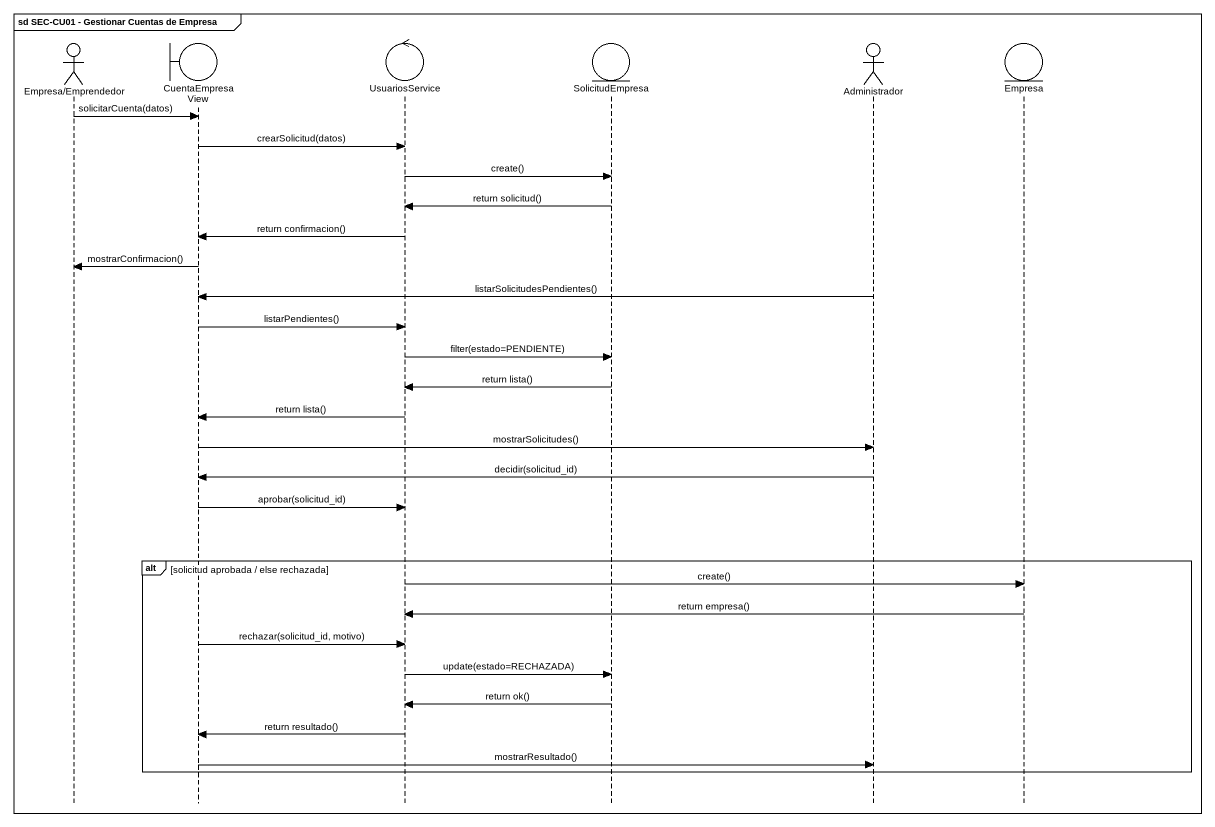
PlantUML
@startuml
mainframe sd SEC-CU01 - Gestionar Cuentas de Empresa
hide footbox
actor "Empresa/Emprendedor" as Empresa_Emprendedor
boundary CuentaEmpresaView
control UsuariosService
entity SolicitudEmpresa
actor Administrador
entity Empresa

Empresa_Emprendedor -> CuentaEmpresaView : solicitarCuenta(datos)
CuentaEmpresaView -> UsuariosService : crearSolicitud(datos)
UsuariosService -> SolicitudEmpresa : create()
SolicitudEmpresa -> UsuariosService : return solicitud()
UsuariosService -> CuentaEmpresaView : return confirmacion()
CuentaEmpresaView -> Empresa_Emprendedor : mostrarConfirmacion()
Administrador -> CuentaEmpresaView : listarSolicitudesPendientes()
CuentaEmpresaView -> UsuariosService : listarPendientes()
UsuariosService -> SolicitudEmpresa : filter(estado=PENDIENTE)
SolicitudEmpresa -> UsuariosService : return lista()
UsuariosService -> CuentaEmpresaView : return lista()
CuentaEmpresaView -> Administrador : mostrarSolicitudes()
Administrador -> CuentaEmpresaView : decidir(solicitud_id)
CuentaEmpresaView -> UsuariosService : aprobar(solicitud_id)
alt solicitud aprobada / else rechazada
  UsuariosService -> Empresa : create()
  Empresa -> UsuariosService : return empresa()
  CuentaEmpresaView -> UsuariosService : rechazar(solicitud_id, motivo)
  UsuariosService -> SolicitudEmpresa : update(estado=RECHAZADA)
  SolicitudEmpresa -> UsuariosService : return ok()
  UsuariosService -> CuentaEmpresaView : return resultado()
  CuentaEmpresaView -> Administrador : mostrarResultado()
end
@enduml
